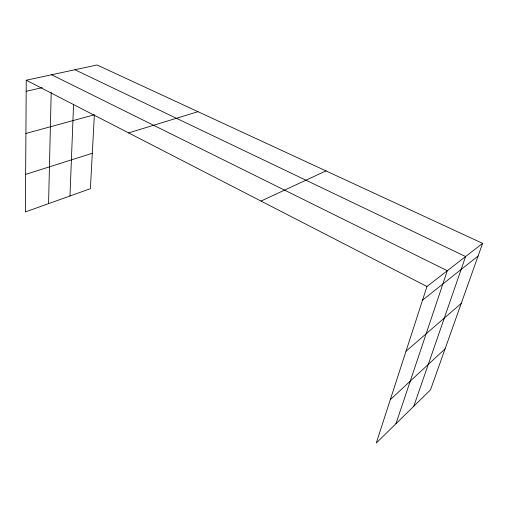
<?xml version="1.0" encoding="UTF-8"?>
<svg xmlns="http://www.w3.org/2000/svg" width="508" height="508" viewBox="0 0 508 508"><rect width="100%" height="100%" fill="white"/><g stroke="black" fill="none" stroke-linecap="round" stroke-linejoin="round"><path stroke-width="0.76" d="M482.6 243.364L426.961 286.506L376.282 443.008L430.498 389.871L482.6 243.364L97.066 64.992L26.251 80.213L25.4 211.925L90.392 188.697L94.38 114.776L25.908 133.439M48.571 203.644L51.194 92.551M69.977 195.993L73.565 104.578M395.942 423.736L447.307 270.726L51.613 74.759M413.779 406.26L465.601 256.546L74.93 69.748M390.335 399.605L445.084 348.85M406.013 351.193L461.232 303.447M422.542 300.152L478.111 255.988M260.991 201.06L325.984 170.904M25.641 174.384L92.304 153.264M128.619 132.912L197.987 111.684M26.181 91.307L42.202 87.668M26.251 80.213L426.961 286.506"/></g></svg>
